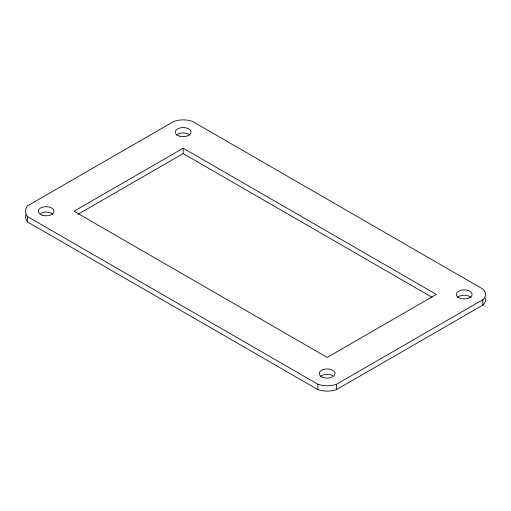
<?xml version="1.0" encoding="UTF-8"?>
<svg xmlns="http://www.w3.org/2000/svg" width="511" height="511" viewBox="0 0 511 511"><rect width="100%" height="100%" fill="white"/><g stroke="black" fill="none" stroke-linecap="round" stroke-linejoin="round"><path stroke-width="0.77" d="M183.162 148.209L73.98 211.241L327.181 357.425L436.362 294.393L183.162 148.209L183.162 153.575L432.223 297.37M78.126 214.211L183.162 153.575M27.524 216.607L317.893 384.253A17.738 10.239 0 0 0 336.474 384.253L482.825 299.759A17.738 10.239 0 0 0 482.825 289.028L192.449 121.388A17.738 10.239 0 0 0 173.868 121.388L27.524 205.876A22.886 13.216 0 0 0 27.524 216.607L27.524 221.972L317.893 389.612A17.738 10.239 0 0 0 336.474 389.612L482.825 305.124A17.738 10.239 0 0 0 485.15 297.887M482.825 299.759L482.825 305.124M336.474 384.253L336.474 389.612M317.893 384.253L317.893 389.612M27.524 221.972A22.886 13.216 0 0 1 25.774 214.773M176.333 135.204A7.882 4.554 0 0 1 189.99 135.204M40.529 213.387A7.882 4.554 0 0 1 52.933 214.333M320.352 376.607A7.882 4.554 0 0 1 332.757 375.668M457.409 297.485A7.882 4.554 0 0 1 471.065 297.485M179.22 136.054A7.882 4.554 0 0 0 191.044 132.113A7.882 4.554 0 0 0 179.22 128.172A7.882 4.554 0 0 0 179.22 136.054M42.164 215.182A7.882 4.554 0 0 0 53.987 211.241A7.882 4.554 0 0 0 42.164 207.3A7.882 4.554 0 0 0 42.164 215.182M323.239 377.463A7.882 4.554 0 0 0 335.069 373.522A7.882 4.554 0 0 0 323.239 369.581A7.882 4.554 0 0 0 323.239 377.463M458.661 297.613A7.882 4.554 0 0 0 471.851 295.569A7.882 4.554 0 0 0 462.2 289.999A7.882 4.554 0 0 0 458.661 297.613"/></g></svg>
